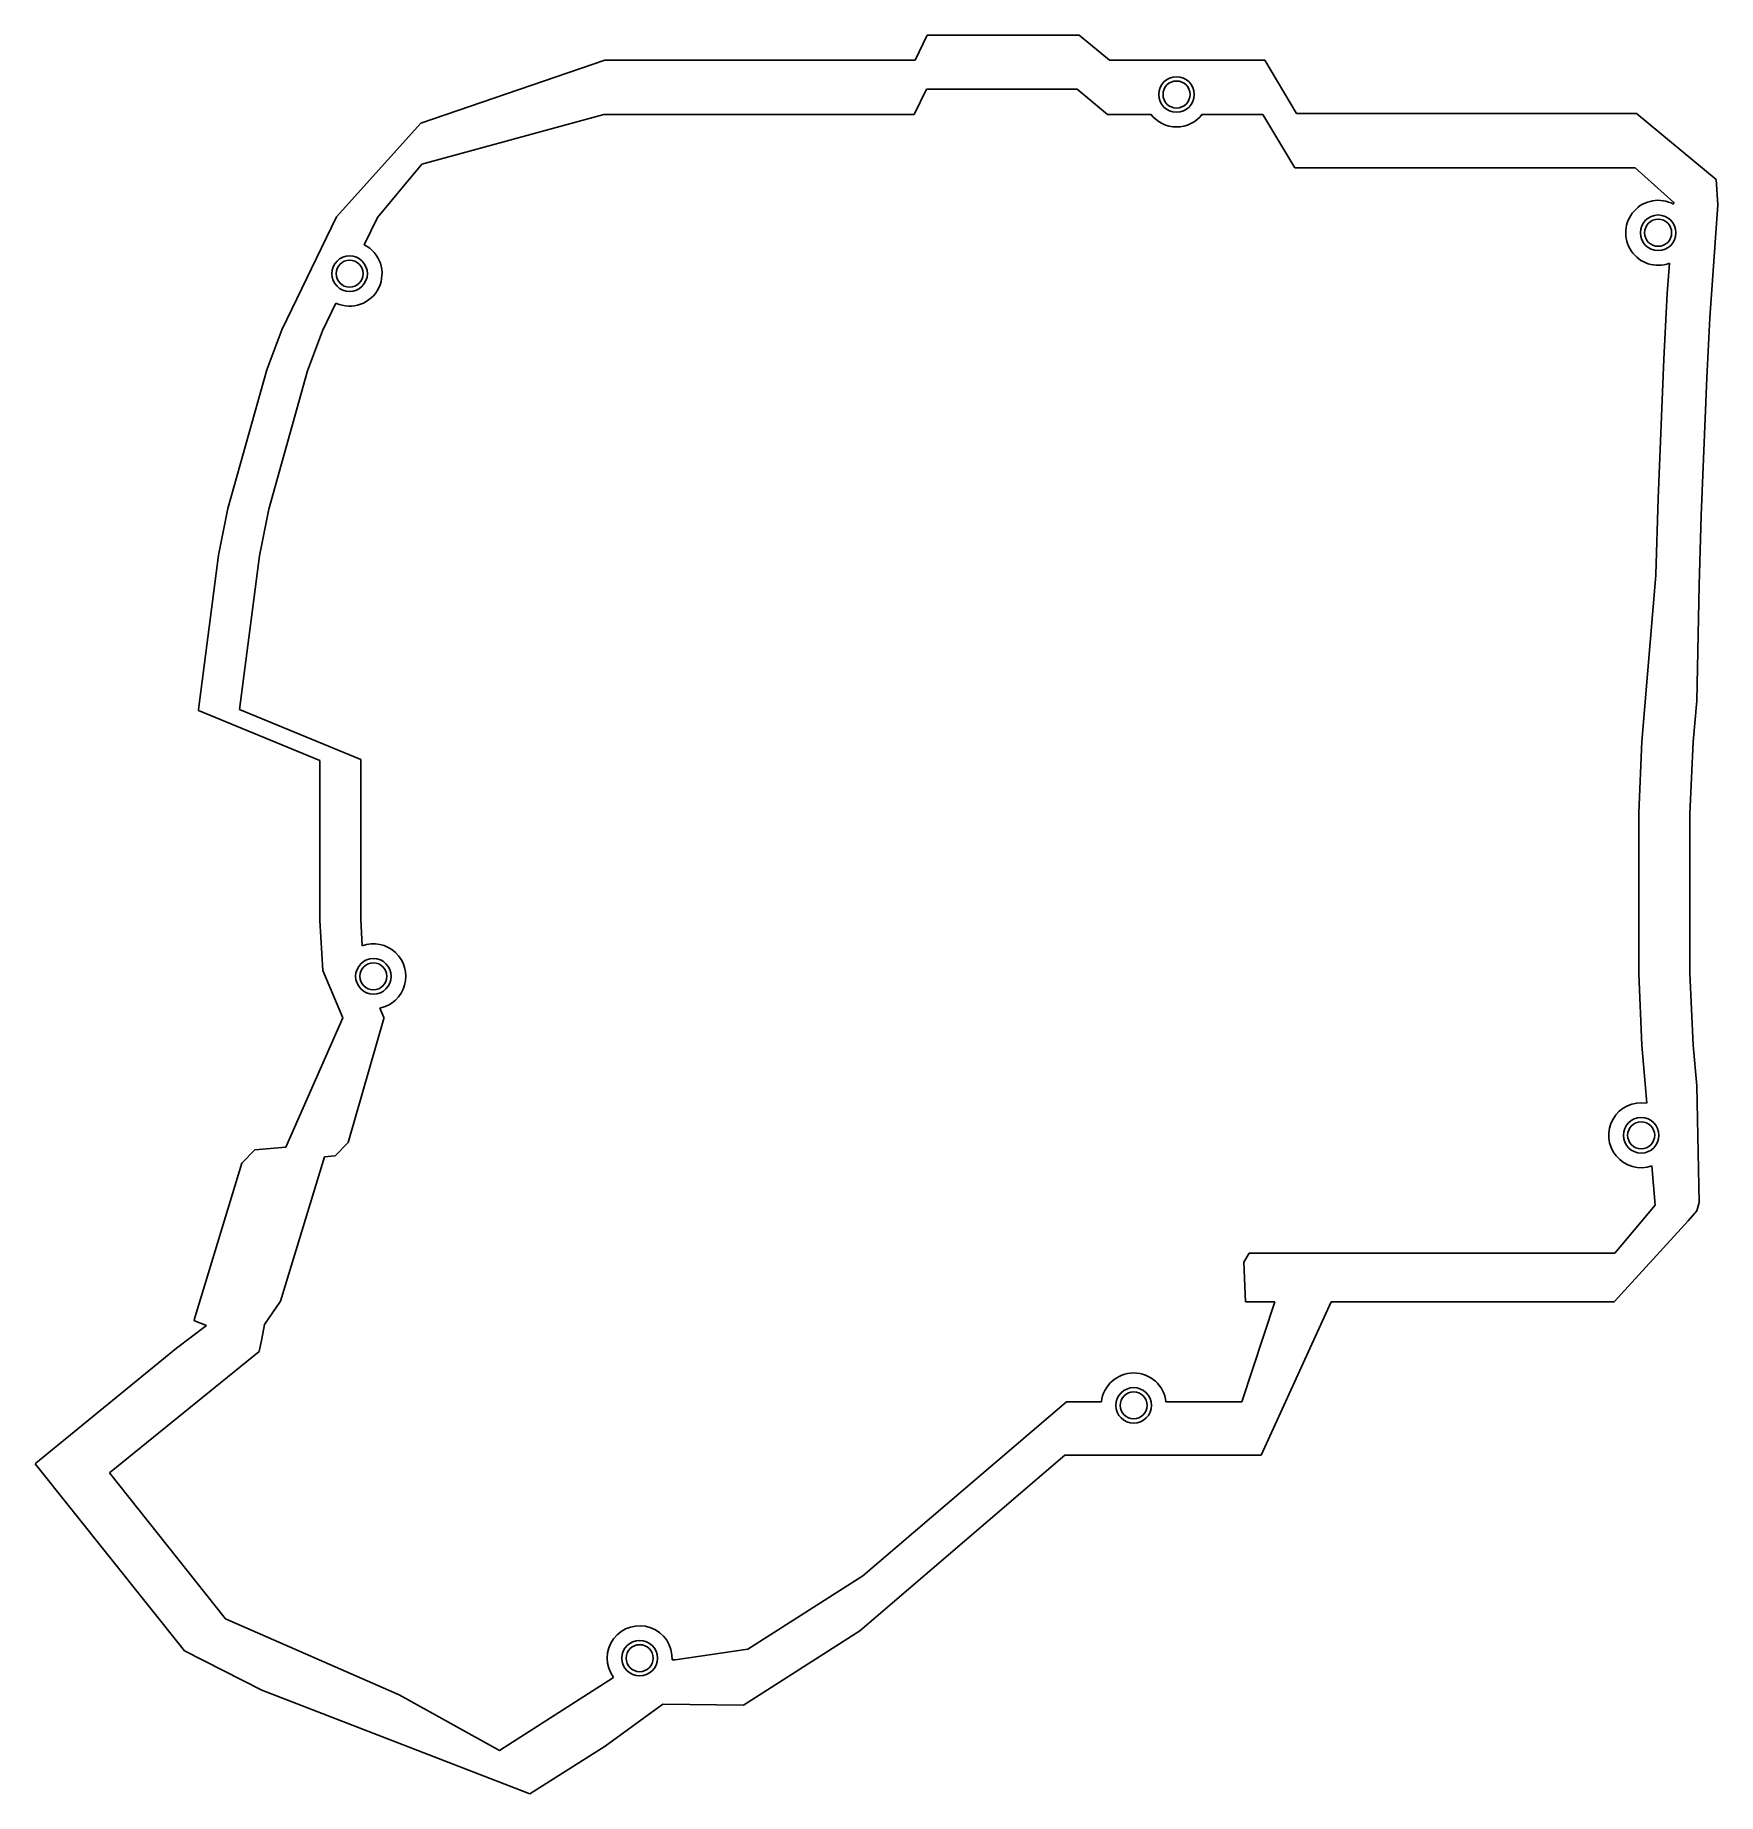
# Model space of a CAD drawing. Header units: metres. Extents: x -122 to 67, y -107 to 91.
import ezdxf

# ---------------------------------------------------------------- set-up
doc = ezdxf.new("R2010")
doc.units = ezdxf.units.M

msp = doc.modelspace()

# ---------------------------------------------------------------- linework, layer by layer
for p, q in [((-23.28, 87.7, -5), (-21.93, 90.52, -5)), ((-23.28, 87.7), (-21.93, 90.52)), ((-21.93, 90.52, -5), (-4.82, 90.52, -5)), ((-21.93, 90.52, -5), (-21.93, 90.52)), ((-21.93, 90.52), (-4.82, 90.52)), ((-1.41, 87.7, -5), (-4.82, 90.52, -5)), ((-4.82, 90.52, -5), (-4.82, 90.52)), ((-1.41, 87.7), (-4.82, 90.52)), ((-58.17, 87.7, -5), (-78.86, 80.61, -5)), ((-58.17, 87.7), (-78.86, 80.61)), ((-23.28, 87.7, -5), (-58.17, 87.7, -5)), ((-58.17, 87.7, -5), (-58.17, 87.7)), ((-23.28, 87.7), (-58.17, 87.7)), ((-23.28, 87.7, -5), (-23.28, 87.7)), ((-1.41, 87.7, -5), (16.06, 87.7, -5)), ((-1.41, 87.7, -5), (-1.41, 87.7)), ((-1.41, 87.7), (16.06, 87.7)), ((19.62, 81.7, -5), (16.06, 87.7, -5)), ((16.06, 87.7, -5), (16.06, 87.7)), ((19.62, 81.7), (16.06, 87.7)), ((-21.97, 84.44), (-23.36, 81.62)), ((-21.97, 84.44, -2), (-23.36, 81.62, -2)), ((-21.97, 84.44), (-5.05, 84.44)), ((-21.97, 84.44, -2), (-5.05, 84.44, -2)), ((-21.97, 84.44, -2), (-21.97, 84.44)), ((-5.05, 84.44), (-1.61, 81.62)), ((-5.05, 84.44, -2), (-1.61, 81.62, -2)), ((-5.05, 84.44, -2), (-5.05, 84.44)), ((7.66, 83.85, -4), (7.66, 83.85)), ((8.14, 83.85, -5), (8.14, 83.85, -4)), ((-58.29, 81.62), (-78.76, 76.01)), ((-58.29, 81.62, -2), (-78.76, 76.01, -2)), ((-23.36, 81.62), (-58.29, 81.62)), ((-23.36, 81.62, -2), (-58.29, 81.62, -2)), ((-58.29, 81.62, -2), (-58.29, 81.62)), ((-23.36, 81.62, -2), (-23.36, 81.62)), ((-1.61, 81.62), (3.25, 81.62)), ((-1.61, 81.62, -2), (3.25, 81.62, -2)), ((-1.61, 81.62, -2), (-1.61, 81.62)), ((3.25, 81.62, -2), (3.25, 81.62)), ((9.03, 81.62), (15.86, 81.62)), ((9.03, 81.62, -2), (15.86, 81.62, -2)), ((9.03, 81.62, -2), (9.03, 81.62)), ((15.86, 81.62), (19.45, 75.62)), ((15.86, 81.62, -2), (19.45, 75.62, -2)), ((15.86, 81.62, -2), (15.86, 81.62)), ((57.88, 81.7, -5), (19.62, 81.7, -5)), ((19.62, 81.7, -5), (19.62, 81.7)), ((57.88, 81.7), (19.62, 81.7)), ((57.88, 81.7, -5), (66.84, 74.28, -5)), ((57.88, 81.7, -5), (57.88, 81.7)), ((57.88, 81.7), (66.84, 74.28)), ((-88.36, 70.11, -5), (-78.86, 80.61, -5)), ((-88.36, 70.11), (-78.86, 80.61)), ((-78.86, 80.61, -5), (-78.86, 80.61)), ((-83.76, 70.01), (-78.76, 76.01)), ((-83.76, 70.01, -2), (-78.76, 76.01, -2)), ((-78.76, 76.01, -2), (-78.76, 76.01)), ((19.45, 75.62), (57.75, 75.62)), ((19.45, 75.62, -2), (57.75, 75.62, -2)), ((19.45, 75.62, -2), (19.45, 75.62)), ((57.75, 75.62), (62.07, 71.72)), ((57.75, 75.62, -2), (62.07, 71.72, -2)), ((57.75, 75.62, -2), (57.75, 75.62)), ((67.04, 71.45, -5), (66.84, 74.28, -5)), ((66.84, 74.28, -5), (66.84, 74.28)), ((67.04, 71.45), (66.84, 74.28)), ((62.06, 71.52), (62.07, 71.72)), ((62.06, 71.52, -2), (62.07, 71.72, -2)), ((62.06, 71.52, -2), (62.06, 71.52)), ((62.07, 71.72, -2), (62.07, 71.72)), ((67.04, 71.45, -5), (66.14, 58.72, -5)), ((67.04, 71.45), (66.14, 58.72)), ((67.04, 71.45, -5), (67.04, 71.45)), ((-88.36, 70.11, -5), (-94.53, 57.38, -5)), ((-88.36, 70.11), (-94.53, 57.38)), ((-88.36, 70.11, -5), (-88.36, 70.11)), ((-83.76, 70.01), (-85.24, 66.95)), ((-83.76, 70.01, -2), (-85.24, 66.95, -2)), ((-83.76, 70.01, -2), (-83.76, 70.01)), ((61.85, 68.3, -4), (61.85, 68.3)), ((62.32, 68.3, -5), (62.32, 68.3, -4)), ((-85.24, 66.95, -2), (-85.24, 66.95)), ((-85.37, 63.7, -4), (-85.37, 63.7)), ((-84.89, 63.7, -5), (-84.89, 63.7, -4)), ((61.35, 61.48), (61.59, 64.88)), ((61.35, 61.48, -2), (61.59, 64.88, -2)), ((61.59, 64.88, -2), (61.59, 64.88)), ((61.35, 61.48), (60.95, 54.08)), ((61.35, 61.48, -2), (60.95, 54.08, -2)), ((61.35, 61.48, -2), (61.35, 61.48)), ((-88.43, 60.39), (-89.93, 57.28)), ((-88.43, 60.39, -2), (-89.93, 57.28, -2)), ((-88.43, 60.39, -2), (-88.43, 60.39)), ((-94.53, 57.38, -5), (-96.21, 52.89, -5)), ((-94.53, 57.38), (-96.21, 52.89)), ((-94.53, 57.38, -5), (-94.53, 57.38)), ((66.14, 58.72, -5), (65.78, 51.99, -5)), ((66.14, 58.72), (65.78, 51.99)), ((66.14, 58.72, -5), (66.14, 58.72)), ((-91.61, 52.79), (-89.93, 57.28)), ((-91.61, 52.79, -2), (-89.93, 57.28, -2)), ((-89.93, 57.28, -2), (-89.93, 57.28)), ((60.32, 38.4), (60.95, 54.08)), ((60.32, 38.4, -2), (60.95, 54.08, -2)), ((60.95, 54.08, -2), (60.95, 54.08)), ((-96.21, 52.89, -5), (-100.57, 37.3, -5)), ((-96.21, 52.89), (-100.57, 37.3)), ((-96.21, 52.89, -5), (-96.21, 52.89)), ((-95.97, 37.2), (-91.61, 52.79)), ((-95.97, 37.2, -2), (-91.61, 52.79, -2)), ((-91.61, 52.79, -2), (-91.61, 52.79)), ((65.78, 51.99, -5), (65.15, 36.49, -5)), ((65.78, 51.99), (65.15, 36.49)), ((65.78, 51.99, -5), (65.78, 51.99)), ((60.32, 38.4), (60.07, 29.86)), ((60.32, 38.4, -2), (60.07, 29.86, -2)), ((60.32, 38.4, -2), (60.32, 38.4)), ((-100.57, 37.3, -5), (-101.63, 32.06, -5)), ((-100.57, 37.3), (-101.63, 32.06)), ((-100.57, 37.3, -5), (-100.57, 37.3)), ((-97.03, 31.96), (-95.97, 37.2)), ((-97.03, 31.96, -2), (-95.97, 37.2, -2)), ((-95.97, 37.2, -2), (-95.97, 37.2)), ((65.15, 36.49, -5), (64.92, 28.65, -5)), ((65.15, 36.49), (64.92, 28.65)), ((65.15, 36.49, -5), (65.15, 36.49)), ((-101.63, 32.06, -5), (-103.89, 14.67, -5)), ((-101.63, 32.06), (-103.89, 14.67)), ((-101.63, 32.06, -5), (-101.63, 32.06)), ((-99.27, 14.67), (-97.03, 31.96)), ((-99.27, 14.67, -2), (-97.03, 31.96, -2)), ((-97.03, 31.96, -2), (-97.03, 31.96)), ((60.06, 29.78), (58.48, 11.07)), ((60.06, 29.78, -2), (58.48, 11.07, -2)), ((60.07, 29.86), (60.06, 29.78)), ((60.07, 29.86, -2), (60.06, 29.78, -2)), ((60.06, 29.78), (60.06, 29.78)), ((60.06, 29.78, -2), (60.06, 29.78)), ((60.06, 29.78, -2), (60.06, 29.78, -2)), ((60.06, 29.78, -2), (60.06, 29.78)), ((60.07, 29.86, -2), (60.07, 29.86)), ((64.92, 28.65, -5), (64.68, 15.65, -5)), ((64.92, 28.65), (64.68, 15.65)), ((64.92, 28.65, -5), (64.92, 28.65)), ((-103.89, 14.57, -5), (-103.89, 14.67, -5)), ((-103.89, 14.67, -5), (-103.89, 14.67)), ((-103.89, 14.57), (-103.89, 14.67)), ((-90.24, 8.95, -5), (-103.89, 14.57, -5)), ((-103.89, 14.57, -5), (-103.89, 14.57)), ((-90.24, 8.95), (-103.89, 14.57)), ((-85.64, 9.05), (-99.27, 14.67)), ((-99.27, 14.67, -2), (-99.27, 14.67)), ((-85.64, 9.05, -2), (-99.27, 14.67, -2)), ((64.26, 11.06, -5), (64.68, 15.65, -5)), ((64.26, 11.06), (64.68, 15.65)), ((64.68, 15.65, -5), (64.68, 15.65)), ((58.13, 3.05), (58.48, 11.07)), ((58.13, 3.05, -2), (58.48, 11.07, -2)), ((58.48, 11.07, -2), (58.48, 11.07)), ((63.89, 2.95, -5), (64.26, 11.06, -5)), ((63.89, 2.95), (64.26, 11.06)), ((64.26, 11.06, -5), (64.26, 11.06)), ((-90.24, 8.95, -5), (-90.24, -9.05, -5)), ((-90.24, 8.95, -5), (-90.24, 8.95)), ((-90.24, 8.95), (-90.24, -9.05)), ((-85.64, 9.05), (-85.64, -8.95)), ((-85.64, 9.05, -2), (-85.64, 9.05)), ((-85.64, 9.05, -2), (-85.64, -8.95, -2)), ((58.13, -15.05), (58.13, 3.05)), ((58.13, -15.05, -2), (58.13, 3.05, -2)), ((58.13, 3.05, -2), (58.13, 3.05)), ((63.89, 2.95, -5), (63.89, -14.95, -5)), ((63.89, 2.95, -5), (63.89, 2.95)), ((63.89, 2.95), (63.89, -14.95)), ((-90.24, -9.05, -5), (-89.89, -14.67, -5)), ((-90.24, -9.05, -5), (-90.24, -9.05)), ((-90.24, -9.05), (-89.89, -14.67)), ((-85.64, -8.95), (-85.46, -11.89)), ((-85.64, -8.95, -2), (-85.64, -8.95)), ((-85.64, -8.95, -2), (-85.46, -11.89, -2)), ((-85.46, -11.89, -2), (-85.46, -11.89)), ((-89.89, -14.67, -5), (-87.65, -20.01, -5)), ((-89.89, -14.67, -5), (-89.89, -14.67)), ((-89.89, -14.67), (-87.65, -20.01)), ((-82.68, -15.32, -4), (-82.68, -15.32)), ((-82.21, -15.32, -5), (-82.21, -15.32, -4)), ((58.13, -15.05), (58.48, -23.07)), ((58.13, -15.05, -2), (58.48, -23.07, -2)), ((58.13, -15.05, -2), (58.13, -15.05)), ((64.26, -23.06, -5), (63.89, -14.95, -5)), ((63.89, -14.95, -5), (63.89, -14.95)), ((64.26, -23.06), (63.89, -14.95)), ((-83.03, -19.96), (-83.47, -18.89)), ((-83.47, -18.89, -2), (-83.47, -18.89)), ((-83.03, -19.96, -2), (-83.47, -18.89, -2)), ((-87.65, -20.01, -5), (-94.08, -34.54, -5)), ((-87.65, -20.01), (-94.08, -34.54)), ((-87.65, -20.01, -5), (-87.65, -20.01)), ((-87.04, -34.02), (-83.03, -20.06)), ((-87.04, -34.02, -2), (-83.03, -20.06, -2)), ((-83.03, -19.96), (-83.03, -20.06)), ((-83.03, -19.96, -2), (-83.03, -19.96)), ((-83.03, -19.96, -2), (-83.03, -20.06, -2)), ((-83.03, -20.06, -2), (-83.03, -20.06)), ((58.48, -23.07), (59.03, -29.6)), ((58.48, -23.07, -2), (59.03, -29.6, -2)), ((58.48, -23.07, -2), (58.48, -23.07)), ((64.26, -23.06, -5), (64.68, -27.65, -5)), ((64.26, -23.06, -5), (64.26, -23.06)), ((64.26, -23.06), (64.68, -27.65)), ((64.68, -27.65, -5), (64.93, -40.75, -5)), ((64.68, -27.65, -5), (64.68, -27.65)), ((64.68, -27.65), (64.93, -40.75)), ((59.03, -29.6, -2), (59.03, -29.6)), ((59.94, -33.2, -4), (59.94, -33.2)), ((60.41, -33.2, -5), (60.41, -33.2, -4)), ((-99, -36.35, -5), (-97.54, -34.85, -5)), ((-99, -36.35), (-97.54, -34.85)), ((-94.08, -34.54, -5), (-97.54, -34.85, -5)), ((-94.08, -34.54), (-97.54, -34.85)), ((-97.54, -34.85, -5), (-97.54, -34.85)), ((-94.08, -34.54, -5), (-94.08, -34.54)), ((-89.73, -35.63), (-88.51, -35.52)), ((-89.73, -35.63, -2), (-88.51, -35.52, -2)), ((-88.51, -35.52), (-87.04, -34.02)), ((-88.51, -35.52, -2), (-87.04, -34.02, -2)), ((-88.51, -35.52, -2), (-88.51, -35.52)), ((-87.04, -34.02, -2), (-87.04, -34.02)), ((-99, -36.35, -5), (-104.37, -53.97, -5)), ((-99, -36.35), (-104.37, -53.97)), ((-99, -36.35, -5), (-99, -36.35)), ((-89.73, -35.63), (-94.67, -51.84)), ((-89.73, -35.63, -2), (-94.67, -51.84, -2)), ((-89.73, -35.63, -2), (-89.73, -35.63)), ((59.62, -36.64), (60, -41.05)), ((59.62, -36.64, -2), (60, -41.05, -2)), ((59.62, -36.64, -2), (59.62, -36.64)), ((60, -41.05), (55.46, -46.45)), ((60, -41.05, -2), (55.46, -46.45, -2)), ((60, -41.05, -2), (60, -41.05)), ((64.93, -40.75, -5), (64.68, -41.69, -5)), ((64.93, -40.75), (64.68, -41.69)), ((64.93, -40.75, -5), (64.93, -40.75)), ((63.69, -42.84, -5), (55.37, -51.93, -5)), ((63.69, -42.84), (55.37, -51.93)), ((64.68, -41.69, -5), (63.69, -42.84, -5)), ((64.68, -41.69), (63.69, -42.84)), ((63.69, -42.84, -5), (63.69, -42.84)), ((64.68, -41.69, -5), (64.68, -41.69)), ((14.32, -46.45), (13.72, -47.48)), ((14.32, -46.45, -2), (13.72, -47.48, -2)), ((55.46, -46.45), (14.32, -46.45)), ((14.32, -46.45, -2), (14.32, -46.45)), ((55.46, -46.45, -2), (14.32, -46.45, -2)), ((55.46, -46.45, -2), (55.46, -46.45)), ((13.72, -47.48), (13.9, -51.93)), ((13.72, -47.48, -2), (13.9, -51.93, -2)), ((13.72, -47.48, -2), (13.72, -47.48)), ((-94.67, -51.84), (-96.46, -54.5)), ((-94.67, -51.84, -2), (-96.46, -54.5, -2)), ((-94.67, -51.84, -2), (-94.67, -51.84)), ((13.48, -63.19), (17.19, -51.93)), ((13.48, -63.19, -2), (17.19, -51.93, -2)), ((17.19, -51.93), (13.9, -51.93)), ((17.19, -51.93, -2), (13.9, -51.93, -2)), ((13.9, -51.93, -2), (13.9, -51.93)), ((23.52, -51.93, -5), (15.66, -69.17, -5)), ((23.52, -51.93), (15.66, -69.17)), ((17.19, -51.93, -2), (17.19, -51.93)), ((55.37, -51.93, -5), (23.52, -51.93, -5)), ((23.52, -51.93, -5), (23.52, -51.93)), ((55.37, -51.93), (23.52, -51.93)), ((55.37, -51.93, -5), (55.37, -51.93)), ((-102.99, -54.6, -5), (-106.37, -57.14, -5)), ((-102.99, -54.6), (-106.37, -57.14)), ((-104.37, -53.97, -5), (-104.35, -54.06, -5)), ((-104.37, -53.97, -5), (-104.37, -53.97)), ((-104.37, -53.97), (-104.35, -54.06)), ((-104.35, -54.06, -5), (-102.99, -54.6, -5)), ((-104.35, -54.06, -5), (-104.35, -54.06)), ((-104.35, -54.06), (-102.99, -54.6)), ((-102.99, -54.6, -5), (-102.99, -54.6)), ((-96.77, -56.08), (-96.46, -54.5)), ((-96.77, -56.08, -2), (-96.46, -54.5, -2)), ((-96.46, -54.5, -2), (-96.46, -54.5)), ((-106.37, -57.14, -5), (-122.19, -70.08, -5)), ((-106.37, -57.14), (-122.19, -70.08)), ((-106.37, -57.14, -5), (-106.37, -57.14)), ((-96.77, -56.08), (-97.07, -57.5)), ((-96.77, -56.08, -2), (-97.07, -57.5, -2)), ((-96.77, -56.08, -2), (-96.77, -56.08)), ((-113.89, -71.18), (-97.07, -57.5)), ((-113.89, -71.18, -2), (-97.07, -57.5, -2)), ((-97.07, -57.5, -2), (-97.07, -57.5)), ((-29.16, -82.74), (-6.23, -63.19)), ((-29.16, -82.74, -2), (-6.23, -63.19, -2)), ((-6.23, -63.19), (-2.31, -63.19)), ((-6.23, -63.19, -2), (-6.23, -63.19)), ((-6.23, -63.19, -2), (-2.31, -63.19, -2)), ((-2.31, -63.19, -2), (-2.31, -63.19)), ((4.95, -63.19), (13.48, -63.19)), ((4.95, -63.19, -2), (4.95, -63.19)), ((4.95, -63.19, -2), (13.48, -63.19, -2)), ((13.48, -63.19, -2), (13.48, -63.19)), ((2.85, -63.58, -4), (2.85, -63.58)), ((3.32, -63.58, -5), (3.32, -63.58, -4)), ((-6.41, -69.17, -5), (-29.48, -88.93, -5)), ((-6.41, -69.17), (-29.48, -88.93)), ((15.66, -69.17, -5), (-6.41, -69.17, -5)), ((-6.41, -69.17, -5), (-6.41, -69.17)), ((15.66, -69.17), (-6.41, -69.17)), ((15.66, -69.17, -5), (15.66, -69.17)), ((-122.26, -70.14, -5), (-122.19, -70.08, -5)), ((-122.26, -70.14), (-122.19, -70.08)), ((-122.26, -70.14, -5), (-105.47, -91.17, -5)), ((-122.26, -70.14, -5), (-122.26, -70.14)), ((-122.26, -70.14), (-105.47, -91.17)), ((-122.19, -70.08, -5), (-122.19, -70.08)), ((-113.89, -71.18), (-100.86, -87.57)), ((-113.89, -71.18, -2), (-113.89, -71.18)), ((-113.89, -71.18, -2), (-100.86, -87.57, -2)), ((-42.1, -91.01), (-29.16, -82.74)), ((-42.1, -91.01, -2), (-29.16, -82.74, -2)), ((-29.16, -82.74, -2), (-29.16, -82.74)), ((-100.86, -87.57), (-81.33, -96.15)), ((-100.86, -87.57, -2), (-100.86, -87.57)), ((-100.86, -87.57, -2), (-81.33, -96.15, -2)), ((-29.48, -88.93, -5), (-42.56, -97.29, -5)), ((-29.48, -88.93), (-42.56, -97.29)), ((-29.48, -88.93, -5), (-29.48, -88.93)), ((-105.47, -91.17, -5), (-96.75, -95.59, -5)), ((-105.47, -91.17, -5), (-105.47, -91.17)), ((-105.47, -91.17), (-96.75, -95.59)), ((-52.73, -92.01, -4), (-52.73, -92.01)), ((-52.26, -92.01, -5), (-52.26, -92.01, -4)), ((-50.28, -92.19), (-50.61, -92.21)), ((-50.28, -92.19, -2), (-50.61, -92.21, -2)), ((-50.61, -92.21, -2), (-50.61, -92.21)), ((-50.28, -92.19), (-42.1, -91.01)), ((-50.28, -92.19, -2), (-42.1, -91.01, -2)), ((-50.28, -92.19, -2), (-50.28, -92.19)), ((-42.1, -91.01, -2), (-42.1, -91.01)), ((-70.02, -102.39), (-57.2, -94.17)), ((-70.02, -102.39, -2), (-57.2, -94.17, -2)), ((-57.2, -94.17, -2), (-57.2, -94.17)), ((-66.62, -107.27, -5), (-96.75, -95.59, -5)), ((-96.75, -95.59, -5), (-96.75, -95.59)), ((-66.62, -107.27), (-96.75, -95.59)), ((-70.02, -102.39), (-81.33, -96.15)), ((-81.33, -96.15, -2), (-81.33, -96.15)), ((-70.02, -102.39, -2), (-81.33, -96.15, -2)), ((-51.65, -97.19, -5), (-58.15, -101.9, -5)), ((-51.65, -97.19), (-58.15, -101.9)), ((-51.65, -97.19, -5), (-42.56, -97.29, -5)), ((-51.65, -97.19, -5), (-51.65, -97.19)), ((-51.65, -97.19), (-42.56, -97.29)), ((-42.56, -97.29, -5), (-42.56, -97.29)), ((-70.02, -102.39, -2), (-70.02, -102.39)), ((-58.15, -101.9, -5), (-66.62, -107.27, -5)), ((-58.15, -101.9), (-66.62, -107.27)), ((-58.15, -101.9, -5), (-58.15, -101.9)), ((-66.62, -107.27, -5), (-66.62, -107.27))]:
    msp.add_line(p, q)
for centre, radius in [((6.14, 83.85, -5), 2), ((6.14, 83.85, -4), 2), ((6.14, 83.85), 1.52), ((6.14, 83.85, -4), 1.52), ((60.32, 68.3, -5), 2), ((60.32, 68.3, -4), 2), ((60.32, 68.3), 1.52), ((60.32, 68.3, -4), 1.52), ((-86.89, 63.7, -5), 2), ((-86.89, 63.7, -4), 2), ((-86.89, 63.7), 1.52), ((-86.89, 63.7, -4), 1.52), ((-84.21, -15.32, -5), 2), ((-84.21, -15.32, -4), 2), ((-84.21, -15.32), 1.52), ((-84.21, -15.32, -4), 1.52), ((58.41, -33.2, -5), 2), ((58.41, -33.2, -4), 2), ((58.41, -33.2), 1.52), ((58.41, -33.2, -4), 1.52), ((1.32, -63.58, -5), 2), ((1.32, -63.58, -4), 2), ((1.32, -63.58), 1.52), ((1.32, -63.58, -4), 1.52), ((-54.26, -92.01, -5), 2), ((-54.26, -92.01, -4), 2), ((-54.26, -92.01), 1.52), ((-54.26, -92.01, -4), 1.52)]:
    msp.add_circle(centre, radius)
for centre, start, end in [((6.14, 83.85), 217.607, 322.393), ((6.14, 83.85, -2), 217.607, 322.393), ((60.32, 68.3), 61.6793, 290.2886), ((60.32, 68.3, -2), 61.6793, 290.2886), ((-86.89, 63.7), 245.1659, 423.0683), ((-86.89, 63.7, -2), 245.1659, 423.0683), ((-84.21, -15.32), 281.5729, 470.0565), ((-84.21, -15.32, -2), 281.5729, 470.0565), ((58.41, -33.2), 80.3179, 289.35), ((58.41, -33.2, -2), 80.3179, 289.35), ((1.32, -63.58), 6.2086, 173.7914), ((1.32, -63.58, -2), 6.2086, 173.7914), ((-54.26, -92.01), 356.8344, 576.3546), ((-54.26, -92.01, -2), 356.8344, 576.3546)]:
    msp.add_arc(centre, 3.65, start, end)

doc.saveas('drawing.dxf')
